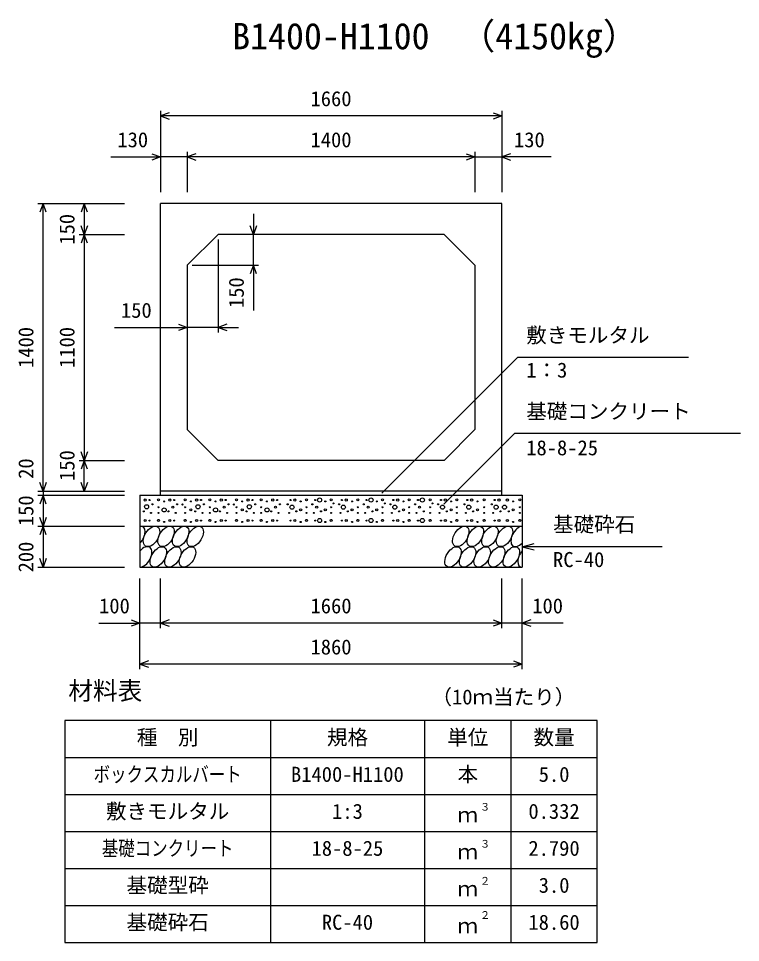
# Model space of a CAD drawing. Units: millimetres, scale not verified. Extents: x -50400 to 50400, y -17820 to 17820.
# Drawn here: x 32339 to 35852, y -4675 to -177 of the extents above; entities that cross this region are included whole.
import ezdxf
from ezdxf.enums import TextEntityAlignment as Align

# ---------------------------------------------------------------- set-up
doc = ezdxf.new("R2010")
doc.units = ezdxf.units.MM
doc.header["$LTSCALE"] = 60
for name, color, linetype, lineweight in [('0-0_DIM', 7, 'Continuous', 25), ('0-2_HATCH', 6, 'Continuous', 25), ('0-3_HYO', 3, 'Continuous', 25), ('0-4_HYO2', 4, 'Continuous', 25), ('0-5_OUTLINE', 3, 'Continuous', 25), ('0-7_TXT', 7, 'Continuous', 25)]:
    doc.layers.add(name, color=color, linetype=linetype, lineweight=lineweight)
doc.styles.add('ＭＳ ゴシック', font='')
doc.styles.get('ＭＳ ゴシック').set_extended_font_data('MS Gothic')

msp = doc.modelspace()

# ---------------------------------------------------------------- linework, layer by layer
at = {"layer": '0-0_DIM'}
for p, q in [((33029.98, -626.22), (33029.98, -1023.11)), ((34689.98, -626.22), (34689.98, -1023.11)), ((34689.98, -651.22), (33029.98, -651.22)), ((32789.24, -851.22), (33029.98, -851.22)), ((33159.98, -851.22), (33029.98, -851.22)), ((33159.98, -826.22), (33159.98, -1023.11)), ((34559.98, -851.22), (33159.98, -851.22)), ((34559.98, -826.22), (34559.98, -1023.11)), ((34559.98, -851.22), (34689.98, -851.22)), ((34930.73, -851.22), (34689.98, -851.22)), ((32433.88, -1078.11), (32854.98, -1078.11)), ((32458.88, -2478.11), (32458.88, -1078.11)), ((32658.88, -1078.11), (32658.88, -1228.11)), ((33482.46, -1128.11), (33482.46, -1228.11)), ((32633.88, -1228.11), (32854.98, -1228.11)), ((32658.88, -1228.11), (32658.88, -2328.11)), ((33309.98, -1253.11), (33309.98, -1706.13)), ((33482.46, -1378.11), (33482.46, -1228.11)), ((33184.98, -1378.11), (33507.46, -1378.11)), ((33482.46, -1378.11), (33482.46, -1598.99)), ((32805.88, -1681.13), (33159.98, -1681.13)), ((33309.98, -1681.13), (33159.98, -1681.13)), ((33309.98, -1681.13), (33409.98, -1681.13)), ((34106.2, -2487.45), (34766.48, -1827.17)), ((35598.89, -1827.17), (34766.48, -1827.17)), ((34408.01, -2541.84), (34752.07, -2197.78)), ((35851.62, -2197.78), (34752.07, -2197.78)), ((32633.88, -2328.11), (32854.98, -2328.11)), ((32658.88, -2478.11), (32658.88, -2328.11)), ((32433.88, -2478.11), (32854.98, -2478.11)), ((32433.88, -2498.11), (32854.98, -2498.11)), ((32458.88, -2478.11), (32458.88, -2498.11)), ((32458.88, -2498.11), (32458.88, -2648.11)), ((32433.88, -2648.11), (32854.98, -2648.11)), ((32458.88, -2648.11), (32458.88, -2848.11)), ((34789.98, -2748.11), (34847.94, -2732.58)), ((35469.79, -2748.11), (34789.98, -2748.11)), ((34789.98, -2748.11), (34847.94, -2763.64)), ((32433.88, -2848.11), (32854.98, -2848.11)), ((32929.98, -3344.72), (32929.98, -2903.11)), ((33029.98, -3144.72), (33029.98, -2903.11)), ((34689.98, -3144.72), (34689.98, -2903.11)), ((34689.98, -3144.72), (34689.98, -2903.11)), ((34789.98, -3344.72), (34789.98, -2903.11)), ((32730.44, -3119.72), (32929.98, -3119.72)), ((33029.98, -3119.72), (32929.98, -3119.72)), ((34689.98, -3119.72), (33029.98, -3119.72)), ((34789.98, -3119.72), (34689.98, -3119.72)), ((34989.53, -3119.72), (34789.98, -3119.72)), ((34789.98, -3319.72), (32929.98, -3319.72))]:
    msp.add_line(p, q, dxfattribs=at)
for points in [[(33072.27, -635.83), (33029.98, -651.22), (33072.27, -666.61)], [(34647.7, -635.83), (34689.98, -651.22), (34647.7, -666.61)], [(32987.7, -835.83), (33029.98, -851.22), (32987.7, -866.61)], [(33202.27, -835.83), (33159.98, -851.22), (33202.27, -866.61)], [(34517.7, -835.83), (34559.98, -851.22), (34517.7, -866.61)], [(34732.27, -835.83), (34689.98, -851.22), (34732.27, -866.61)], [(32474.27, -1120.4), (32458.88, -1078.11), (32443.49, -1120.4)], [(32674.27, -1120.4), (32658.88, -1078.11), (32643.49, -1120.4)], [(32674.27, -1185.83), (32658.88, -1228.11), (32643.49, -1185.83)], [(33497.85, -1185.83), (33482.46, -1228.11), (33467.07, -1185.83)], [(32674.27, -1270.4), (32658.88, -1228.11), (32643.49, -1270.4)], [(33497.85, -1420.4), (33482.46, -1378.11), (33467.07, -1420.4)], [(33117.7, -1665.74), (33159.98, -1681.13), (33117.7, -1696.52)], [(33352.27, -1665.74), (33309.98, -1681.13), (33352.27, -1696.52)], [(32674.27, -2285.83), (32658.88, -2328.11), (32643.49, -2285.83)], [(32674.27, -2370.4), (32658.88, -2328.11), (32643.49, -2370.4)], [(32474.27, -2435.83), (32458.88, -2478.11), (32443.49, -2435.83)], [(32674.27, -2435.83), (32658.88, -2478.11), (32643.49, -2435.83)], [(32474.27, -2540.4), (32458.88, -2498.11), (32443.49, -2540.4)], [(32474.27, -2605.83), (32458.88, -2648.11), (32443.49, -2605.83)], [(32474.27, -2690.4), (32458.88, -2648.11), (32443.49, -2690.4)], [(32474.27, -2805.83), (32458.88, -2848.11), (32443.49, -2805.83)], [(32887.7, -3104.33), (32929.98, -3119.72), (32887.7, -3135.12)], [(33072.27, -3104.33), (33029.98, -3119.72), (33072.27, -3135.12)], [(34647.7, -3104.33), (34689.98, -3119.72), (34647.7, -3135.12)], [(34832.27, -3104.33), (34789.98, -3119.72), (34832.27, -3135.12)], [(32972.27, -3304.33), (32929.98, -3319.72), (32972.27, -3335.12)], [(34747.7, -3304.33), (34789.98, -3319.72), (34747.7, -3335.12)]]:
    msp.add_lwpolyline(points, dxfattribs=at)
at = {"layer": '0-2_HATCH'}
for centre, radius in [((32956.02, -2520.93), 5), ((32977.05, -2520.93), 2.5), ((33019.95, -2520.06), 5), ((33076.02, -2520.93), 5), ((33097.05, -2520.93), 2.5), ((33149.95, -2520.06), 5), ((33206.02, -2520.93), 5), ((33227.05, -2520.93), 2.5), ((33269.95, -2520.06), 5), ((33326.02, -2520.93), 5), ((33347.05, -2520.93), 2.5), ((33399.95, -2520.06), 5), ((33456.02, -2520.93), 5), ((33477.05, -2520.93), 2.5), ((33519.95, -2520.06), 5), ((33576.02, -2520.93), 5), ((33597.05, -2520.93), 2.5), ((33662.91, -2520.93), 2.5), ((33683.94, -2520.93), 5), ((33740.01, -2520.06), 5), ((33782.91, -2520.93), 2.5), ((33803.94, -2520.93), 10), ((33860.01, -2520.06), 5), ((33912.91, -2520.93), 2.5), ((33933.94, -2520.93), 5), ((33990.01, -2520.06), 5), ((34032.91, -2520.93), 2.5), ((34053.94, -2520.93), 10), ((34110.01, -2520.06), 5), ((34162.91, -2520.93), 2.5), ((34183.94, -2520.93), 5), ((34240.01, -2520.06), 5), ((34282.91, -2520.93), 2.5), ((34303.94, -2520.93), 10), ((34341.84, -2520.06), 5), ((34394.73, -2520.93), 2.5), ((34415.76, -2520.93), 5), ((34471.84, -2520.06), 5), ((34522.79, -2520.93), 2.5), ((34543.83, -2520.93), 5), ((34604.77, -2520.06), 5), ((34655.72, -2520.93), 2.5), ((34676.75, -2520.93), 5), ((34717.42, -2520.93), 5), ((34778.36, -2520.06), 5), ((32962.56, -2553.95), 10), ((32991.07, -2541.95), 2.5), ((33019.95, -2555.95), 2.5), ((33047.99, -2569.08), 10), ((33047.99, -2527.94), 2.5), ((33090.04, -2555.95), 5), ((33111.07, -2541.95), 2.5), ((33137.53, -2542.85), 2.5), ((33149.95, -2555.95), 2.5), ((33177.99, -2527.94), 2.5), ((33212.56, -2553.95), 10), ((33241.07, -2541.95), 2.5), ((33269.95, -2555.95), 2.5), ((33297.99, -2569.08), 10), ((33297.99, -2527.94), 2.5), ((33340.04, -2555.95), 5), ((33361.07, -2541.95), 2.5), ((33387.53, -2542.85), 2.5), ((33399.95, -2555.95), 2.5), ((33427.99, -2527.94), 2.5), ((33462.56, -2553.95), 10), ((33491.07, -2541.95), 2.5), ((33519.95, -2555.95), 2.5), ((33547.99, -2569.08), 10), ((33547.99, -2527.94), 2.5), ((33590.04, -2555.95), 5), ((33611.07, -2541.95), 2.5), ((33648.89, -2541.95), 2.5), ((33669.92, -2555.95), 10), ((33711.98, -2527.94), 2.5), ((33740.01, -2555.95), 2.5), ((33768.89, -2541.95), 2.5), ((33789.92, -2555.95), 5), ((33831.98, -2527.94), 2.5), ((33860.01, -2555.95), 2.5), ((33871.35, -2537.63), 2.5), ((33898.89, -2541.95), 2.5), ((33919.92, -2555.95), 10), ((33961.98, -2527.94), 2.5), ((33990.01, -2555.95), 2.5), ((34018.89, -2541.95), 2.5), ((34039.92, -2555.95), 5), ((34081.98, -2527.94), 2.5), ((34110.01, -2555.95), 2.5), ((34121.35, -2537.63), 2.5), ((34148.89, -2541.95), 2.5), ((34169.92, -2555.95), 10), ((34211.98, -2527.94), 2.5), ((34240.01, -2555.95), 2.5), ((34268.89, -2541.95), 2.5), ((34289.92, -2555.95), 5), ((34341.84, -2555.95), 2.5), ((34353.18, -2537.63), 2.5), ((34380.71, -2541.95), 2.5), ((34401.74, -2555.95), 10), ((34443.8, -2527.94), 2.5), ((34471.84, -2555.95), 2.5), ((34508.78, -2541.95), 2.5), ((34529.81, -2555.95), 10), ((34571.86, -2527.94), 2.5), ((34604.77, -2555.95), 2.5), ((34641.7, -2541.95), 2.5), ((34662.73, -2555.95), 10), ((34703.4, -2555.95), 10), ((34745.46, -2527.94), 2.5), ((34778.36, -2555.95), 2.5), ((32949.01, -2576.09), 2.5), ((32984.06, -2583.96), 2.5), ((33019.95, -2583.96), 2.5), ((33069.01, -2576.09), 2.5), ((33104.06, -2583.96), 2.5), ((33149.95, -2583.96), 2.5), ((33177.99, -2569.08), 5), ((33199.01, -2576.09), 2.5), ((33234.06, -2583.96), 2.5), ((33269.95, -2583.96), 2.5), ((33319.01, -2576.09), 2.5), ((33354.06, -2583.96), 2.5), ((33399.95, -2583.96), 2.5), ((33427.99, -2569.08), 5), ((33449.01, -2576.09), 2.5), ((33484.06, -2583.96), 2.5), ((33519.95, -2583.96), 2.5), ((33569.01, -2576.09), 2.5), ((33604.06, -2583.96), 2.5), ((33655.9, -2583.96), 2.5), ((33690.95, -2576.09), 2.5), ((33711.98, -2569.08), 5), ((33740.01, -2583.96), 2.5), ((33775.9, -2583.96), 2.5), ((33810.95, -2576.09), 2.5), ((33831.98, -2569.08), 5), ((33860.01, -2583.96), 2.5), ((33905.9, -2583.96), 2.5), ((33940.95, -2576.09), 2.5), ((33961.98, -2569.08), 5), ((33990.01, -2583.96), 2.5), ((34025.9, -2583.96), 2.5), ((34060.95, -2576.09), 2.5), ((34081.98, -2569.08), 5), ((34110.01, -2583.96), 2.5), ((34155.9, -2583.96), 2.5), ((34190.95, -2576.09), 2.5), ((34211.98, -2569.08), 5), ((34240.01, -2583.96), 2.5), ((34275.9, -2583.96), 2.5), ((34310.95, -2576.09), 2.5), ((34341.84, -2583.96), 2.5), ((34387.72, -2583.96), 2.5), ((34422.77, -2576.09), 2.5), ((34443.8, -2569.08), 5), ((34471.84, -2583.96), 2.5), ((34515.79, -2583.96), 2.5), ((34550.83, -2576.09), 2.5), ((34571.86, -2569.08), 5), ((34604.77, -2583.96), 2.5), ((34648.71, -2583.96), 2.5), ((34683.76, -2576.09), 2.5), ((34724.43, -2576.09), 2.5), ((34745.46, -2569.08), 5), ((34778.36, -2583.96), 2.5), ((32956.02, -2620.93), 5), ((32977.05, -2620.93), 2.5), ((33019.95, -2620.06), 5), ((33047.99, -2627.94), 2.5), ((33076.02, -2620.93), 5), ((33097.05, -2620.93), 2.5), ((33149.95, -2620.06), 5), ((33177.99, -2627.94), 2.5), ((33206.02, -2620.93), 5), ((33227.05, -2620.93), 2.5), ((33269.95, -2620.06), 5), ((33297.99, -2627.94), 2.5), ((33326.02, -2620.93), 5), ((33347.05, -2620.93), 2.5), ((33399.95, -2620.06), 5), ((33427.99, -2627.94), 2.5), ((33456.02, -2620.93), 5), ((33477.05, -2620.93), 2.5), ((33519.95, -2620.06), 5), ((33547.99, -2627.94), 2.5), ((33576.02, -2620.93), 5), ((33597.05, -2620.93), 2.5), ((33662.91, -2620.93), 2.5), ((33683.94, -2620.93), 5), ((33711.98, -2627.94), 2.5), ((33740.01, -2620.06), 5), ((33782.91, -2620.93), 2.5), ((33803.94, -2620.93), 10), ((33831.98, -2627.94), 2.5), ((33860.01, -2620.06), 5), ((33912.91, -2620.93), 2.5), ((33933.94, -2620.93), 5), ((33961.98, -2627.94), 2.5), ((33990.01, -2620.06), 5), ((34032.91, -2620.93), 2.5), ((34053.94, -2620.93), 10), ((34081.98, -2627.94), 2.5), ((34110.01, -2620.06), 5), ((34162.91, -2620.93), 2.5), ((34183.94, -2620.93), 5), ((34211.98, -2627.94), 2.5), ((34240.01, -2620.06), 5), ((34282.91, -2620.93), 2.5), ((34303.94, -2620.93), 10), ((34341.84, -2620.06), 5), ((34394.73, -2620.93), 2.5), ((34415.76, -2620.93), 5), ((34443.8, -2627.94), 2.5), ((34471.84, -2620.06), 5), ((34522.79, -2620.93), 2.5), ((34543.83, -2620.93), 5), ((34571.86, -2627.94), 2.5), ((34604.77, -2620.06), 5), ((34655.72, -2620.93), 2.5), ((34676.75, -2620.93), 5), ((34717.42, -2620.93), 5), ((34745.46, -2627.94), 2.5), ((34778.36, -2620.06), 5)]:
    msp.add_circle(centre, radius, dxfattribs=at)
for centre, start_param, end_param in [((32915.33, -2698.12), 4.3355439, 6.7245934), ((34774.54, -2698.12), 0.4199491, 4.357003), ((32948.58, -2798.11), 3.4740877, 7.5860497), ((34807.79, -2798.11), 1.2805297, 3.4964223)]:
    msp.add_ellipse(centre, major_axis=(29.09, 47.08), ratio=0.5792, start_param=start_param, end_param=end_param, dxfattribs=at)
for centre in [(32986.29, -2698.12), (33057.24, -2698.12), (33128.2, -2698.12), (33199.15, -2698.12), (34490.71, -2698.12), (34561.67, -2698.12), (34632.63, -2698.12), (34703.58, -2698.12), (33019.53, -2798.11), (33090.49, -2798.11), (33161.45, -2798.11), (34453.01, -2798.11), (34523.96, -2798.11), (34594.92, -2798.11), (34665.87, -2798.11), (34736.83, -2798.11)]:
    msp.add_ellipse(centre, major_axis=(29.09, 47.08), ratio=0.5792, dxfattribs=at)
at = {"layer": '0-3_HYO'}
for p, q in [((33564.98, -3594.72), (33564.98, -4674.72)), ((34314.98, -3594.72), (34314.98, -4674.72)), ((34734.98, -3594.72), (34734.98, -4674.72)), ((32564.98, -3774.72), (35154.98, -3774.72))]:
    msp.add_line(p, q, dxfattribs=at)
msp.add_lwpolyline([(32564.98, -4674.72), (35154.98, -4674.72), (35154.98, -3594.72), (32564.98, -3594.72)], close=True, dxfattribs=at)
at = {"layer": '0-4_HYO2'}
for p, q in [((32564.98, -3954.72), (35154.98, -3954.72)), ((32564.98, -4134.72), (35154.98, -4134.72)), ((32564.98, -4314.72), (35154.98, -4314.72)), ((32564.98, -4494.72), (35154.98, -4494.72))]:
    msp.add_line(p, q, dxfattribs=at)
at = {"layer": '0-5_OUTLINE'}
for p, q in [((34689.98, -1078.11), (33029.98, -1078.11)), ((33029.98, -2498.11), (33029.98, -1078.11)), ((34689.98, -2498.11), (34689.98, -1078.11)), ((33159.98, -1378.11), (33309.98, -1228.11)), ((34409.98, -1228.11), (33309.98, -1228.11)), ((34409.98, -1228.11), (34559.98, -1378.11)), ((33159.98, -1378.11), (33159.98, -2178.11)), ((33309.98, -2328.11), (33159.98, -2178.11)), ((34409.98, -2328.11), (33309.98, -2328.11)), ((32929.98, -2498.11), (32929.98, -2848.11)), ((32929.98, -2498.11), (34789.98, -2498.11)), ((34689.98, -2478.11), (33029.98, -2478.11)), ((34789.98, -2498.11), (34789.98, -2848.11)), ((32929.98, -2648.11), (34789.98, -2648.11)), ((32929.98, -2848.11), (34789.98, -2848.11))]:
    msp.add_line(p, q, dxfattribs=at)
msp.add_lwpolyline([(34559.98, -1378.11), (34559.98, -2178.11), (34409.98, -2328.11)], dxfattribs=at)

# ---------------------------------------------------------------- texts
at = {"layer": '0-0_DIM', "style": 'ＭＳ ゴシック'}
for s, p in [('1660', (33759.98, -626.22)), ('130', (32820.34, -826.22)), ('1400', (33759.98, -826.22)), ('130', (34749.62, -826.22)), ('150', (32837.84, -1656.13)), ('敷きモルタル', (34809.33, -1777.17)), ('1：3', (34809.33, -1947.28)), ('基礎コンクリート', (34809.33, -2147.78)), ('18-8-25', (34809.33, -2325.41)), ('基礎砕石', (34939.72, -2698.11)), ('RC-40', (34939.72, -2869.49)), ('100', (32731.34, -3094.72)), ('1660', (33759.98, -3094.72)), ('100', (34838.62, -3094.72)), ('1860', (33759.98, -3294.72))]:
    msp.add_text(s, height=73.31, dxfattribs=at).set_placement(p, align=Align.BOTTOM_LEFT)
for s, p in [('150', (32633.88, -1278.11)), ('150', (33457.46, -1586.61)), ('1400', (32433.88, -1878.11)), ('1100', (32633.88, -1878.11)), ('150', (32633.88, -2428.11)), ('20', (32433.88, -2418.04)), ('150', (32433.88, -2648.11)), ('200', (32433.88, -2873.11))]:
    msp.add_text(s, height=73.31, rotation=90, dxfattribs=at).set_placement(p, align=Align.BOTTOM_LEFT)
at = {"layer": '0-7_TXT', "style": 'ＭＳ ゴシック'}
for s, height, p in [('（4150kg）', 128.3, (34483.57, -365.61)), ('B1400-H1100', 128.3, (33378.73, -365.61)), ('材料表', 87.98, (32581.65, -3519.72)), ('（10ｍ当たり）', 73.31, (34348.31, -3538.06)), ('種\u3000別', 73.31, (32914.98, -3734.72)), ('規格', 73.31, (33839.98, -3734.72)), ('単位', 73.31, (34424.98, -3734.72)), ('数量', 73.31, (34844.98, -3734.72)), ('B1400-H1100', 73.31, (33664.98, -3914.72)), ('本', 73.31, (34474.98, -3914.72)), ('5.0', 73.31, (34869.98, -3914.72)), ('敷きモルタル', 73.31, (32764.98, -4094.72)), ('1:3', 73.31, (33864.98, -4094.72)), ('３', 36.66, (34584.22, -4044.11)), ('0.332', 73.31, (34819.98, -4094.72)), ('ｍ', 73.31, (34474.98, -4111.39)), ('18-8-25', 73.31, (33764.98, -4274.72)), ('３', 36.66, (34584.22, -4224.11)), ('2.790', 73.31, (34819.98, -4274.72)), ('ｍ', 73.31, (34474.98, -4291.39)), ('基礎型砕', 73.31, (32864.98, -4454.72)), ('２', 36.66, (34584.22, -4404.11)), ('3.0', 73.31, (34869.98, -4454.72)), ('ｍ', 73.31, (34474.98, -4471.39)), ('基礎砕石', 73.31, (32864.98, -4634.72)), ('RC-40', 73.31, (33814.98, -4634.72)), ('２', 36.66, (34584.22, -4570.78)), ('18.60', 73.31, (34819.98, -4634.72)), ('ｍ', 73.31, (34474.98, -4651.39))]:
    msp.add_text(s, height=height, dxfattribs=at).set_placement(p, align=Align.BOTTOM_LEFT)
at = {"layer": '0-7_TXT', "style": 'ＭＳ ゴシック', "width": 0.8}
for s, p in [('ボックスカルバート', (32704.98, -3914.72)), ('基礎コンクリート', (32744.98, -4274.72))]:
    msp.add_text(s, height=73.31, dxfattribs=at).set_placement(p, align=Align.BOTTOM_LEFT)

doc.saveas('drawing.dxf')
